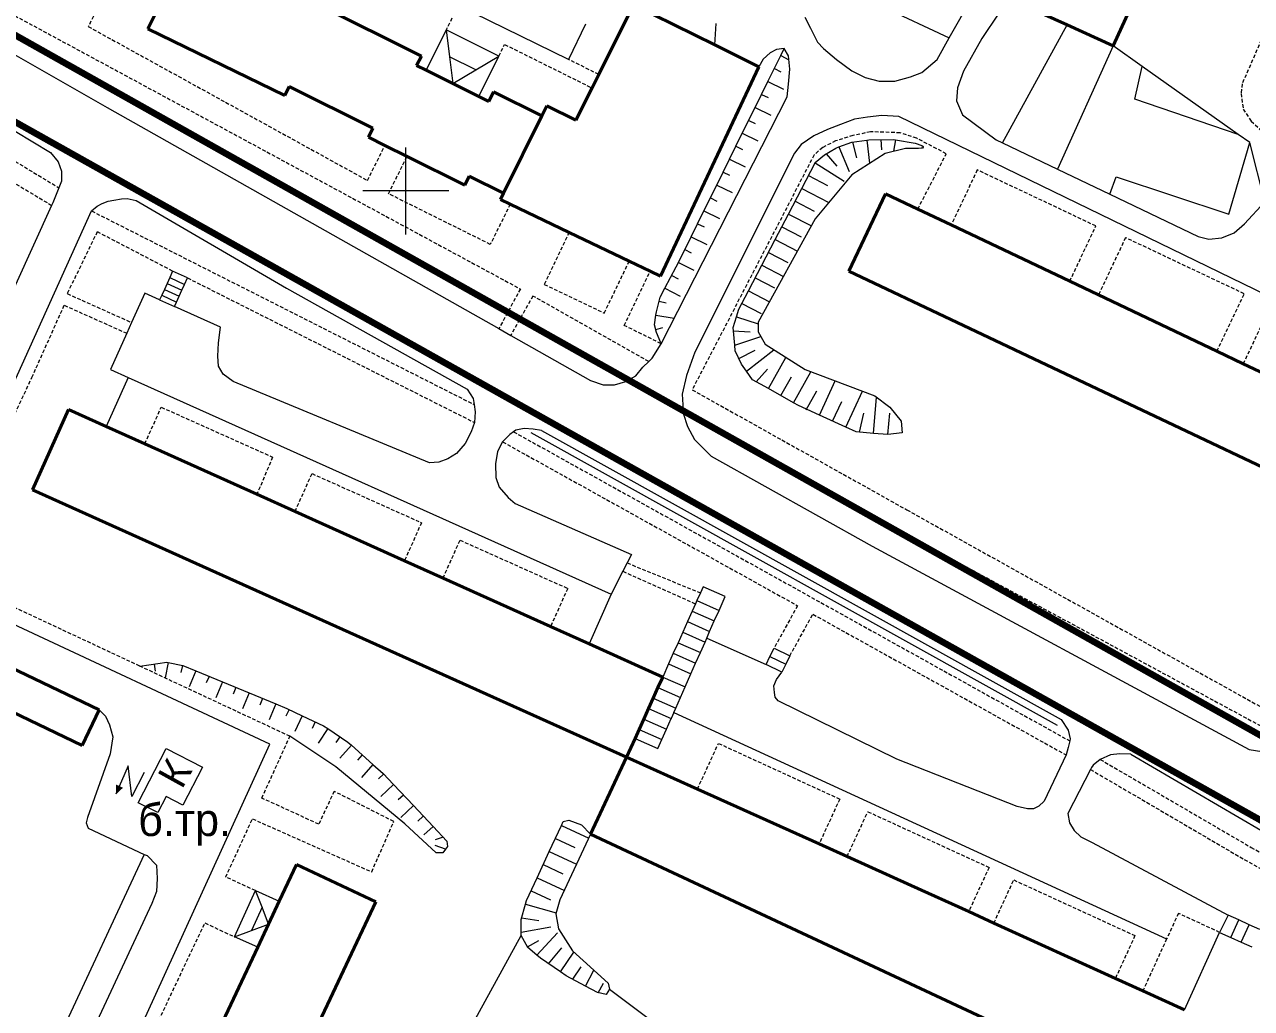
# Model space of a CAD drawing. Extents: x 1000 to 4000, y -5000 to -1000.
# Drawn here: x 2147.1 to 2317.2, y -2513.3 to -2377 of the extents above; entities that cross this region are included whole.
import ezdxf
from ezdxf.enums import TextEntityAlignment as Align

# ---------------------------------------------------------------- set-up
doc = ezdxf.new("R2010")
doc.units = 0
doc.header["$MEASUREMENT"] = 0
doc.linetypes.add('DASHED', pattern=[0.75, 0.5, -0.25])
for name, color, linetype in [('1', 7, 'CONTINUOUS'), ('11', 7, 'CONTINUOUS'), ('16', 7, 'CONTINUOUS'), ('17', 7, 'CONTINUOUS'), ('24', 7, 'CONTINUOUS'), ('25', 7, 'CONTINUOUS'), ('37', 7, 'CONTINUOUS'), ('40', 7, 'CONTINUOUS'), ('6', 7, 'CONTINUOUS'), ('7', 7, 'CONTINUOUS'), ('границы команд_1', 10, 'CONTINUOUS')]:
    doc.layers.add(name, color=color, linetype=linetype)
doc.styles.get("Standard").update_dxf_attribs({"font": 'txt', "height": 0.2})

msp = doc.modelspace()

# ---------------------------------------------------------------- linework, layer by layer
at = {"layer": '1', "color": 253, "linetype": 'Continuous', "lineweight": 0}
for p, q in [((2200, -2406.06), (2200, -2394.02)), ((2205.96, -2400), (2194.04, -2400))]:
    msp.add_line(p, q, dxfattribs=at)
at = {"layer": '11', "color": 253, "linetype": 'Continuous', "lineweight": 0}
for p, q in [((2302.09, -2382.75), (2298.07, -2379.9)), ((2315.38, -2392.18), (2302.09, -2382.75)), ((2316.99, -2393.32), (2315.38, -2392.18)), ((2319.07, -2401.52), (2316.99, -2393.32)), ((2243.41, -2458.16), (2244.26, -2456.24)), ((2242.76, -2459.62), (2243.41, -2458.16)), ((2242.11, -2461.08), (2242.76, -2459.62)), ((2240.82, -2464.01), (2241.47, -2462.55)), ((2241.47, -2462.55), (2241.7, -2462.02)), ((2241.7, -2462.02), (2242.11, -2461.08)), ((2240.17, -2465.47), (2240.82, -2464.01)), ((2239.52, -2466.94), (2240.17, -2465.47)), ((2238.71, -2468.77), (2239.52, -2466.94)), ((2238.06, -2470.24), (2238.71, -2468.77)), ((2237.41, -2471.7), (2238.06, -2470.24)), ((2237.14, -2472.31), (2236.76, -2473.16)), ((2237.14, -2472.31), (2237.41, -2471.7)), ((2307.93, -2513.55), (2312.81, -2502.8)), ((2312.81, -2502.8), (2314.34, -2503.49)), ((2314.34, -2503.49), (2315.79, -2504.16)), ((2315.79, -2504.16), (2317.25, -2504.82))]:
    msp.add_line(p, q, dxfattribs=at)
msp.add_point((2236.76, -2473.16), dxfattribs=at)
at = {"layer": '16', "color": 253, "linetype": 'Continuous', "lineweight": 0}
for p, q in [((2162.88, -2484.86), (2166.78, -2477.32)), ((2166.78, -2477.32), (2171.79, -2479.92)), ((2161.52, -2479.73), (2159.81, -2483.66)), ((2162.02, -2483.95), (2161.52, -2479.73)), ((2163.7, -2480.63), (2162.02, -2483.95)), ((2171.79, -2479.92), (2169.08, -2485.16)), ((2166.76, -2483.94), (2165.6, -2486.2)), ((2169.08, -2485.16), (2166.76, -2483.94)), ((2165.6, -2486.2), (2162.88, -2484.86))]:
    msp.add_line(p, q, dxfattribs=at)
msp.add_solid([(2159.81, -2483.66), (2160.79, -2482.75), (2159.8, -2482.29)], dxfattribs=at)
at = {"layer": '24', "color": 253, "linetype": 'DASHED', "lineweight": 0}
for p, q in [((2335.08, -2341.29), (2315.92, -2385.19)), ((2165.96, -2356.97), (2155.97, -2377.24)), ((2120.05, -2361.81), (2215.87, -2413.61)), ((2155.97, -2377.24), (2194.68, -2398.57)), ((2206.39, -2376.09), (2205.59, -2377.71)), ((2116.91, -2378.52), (2151.9, -2399.57)), ((2212.88, -2381.33), (2213.69, -2379.72)), ((2213.69, -2379.72), (2225.82, -2385.75)), ((2116.39, -2381.32), (2150.89, -2402.02)), ((2226.75, -2383.88), (2222.53, -2381.78)), ((2315.92, -2385.19), (2315.77, -2386.53)), ((2315.77, -2386.53), (2316.07, -2388.69)), ((2316.07, -2388.69), (2317.19, -2390.33)), ((2317.19, -2390.33), (2321.06, -2393.98)), ((2261.96, -2392.35), (2259.57, -2393.09)), ((2264.41, -2391.82), (2261.96, -2392.35)), ((2268.51, -2391.97), (2264.41, -2391.82)), ((2270.82, -2392.72), (2268.51, -2391.97)), ((2274.92, -2394.88), (2270.82, -2392.72)), ((2194.68, -2398.57), (2197.1, -2393.71)), ((2257.78, -2393.99), (2256.59, -2395.03)), ((2259.57, -2393.09), (2257.78, -2393.99)), ((2197.59, -2400.41), (2200.17, -2395.23)), ((2256.59, -2395.03), (2239.69, -2427.59)), ((2270.96, -2402.53), (2274.92, -2394.88)), ((2279.21, -2397.11), (2275.6, -2404.73)), ((2295.65, -2404.88), (2279.21, -2397.11)), ((2211.7, -2407.43), (2197.59, -2400.41)), ((2156.43, -2402.8), (2209.46, -2429.63)), ((2214.47, -2401.86), (2211.7, -2407.43)), ((2292.03, -2412.54), (2295.65, -2404.88)), ((2157.22, -2405.68), (2153.05, -2414.26)), ((2167.66, -2411.14), (2157.22, -2405.68)), ((2222.64, -2405.77), (2219.19, -2412.97)), ((2299.76, -2406.5), (2296.01, -2414.43)), ((2316.21, -2414.28), (2299.76, -2406.5)), ((2227.51, -2416.95), (2230.96, -2409.75)), ((2230.28, -2418.67), (2233.88, -2411.15)), ((2169.73, -2412.08), (2209.52, -2432.12)), ((2219.19, -2412.97), (2227.51, -2416.95)), ((2153.05, -2414.26), (2161.98, -2418.26)), ((2215.87, -2413.61), (2212.9, -2419.11)), ((2217.62, -2414.6), (2214.54, -2420.04)), ((2233.67, -2423.66), (2217.62, -2414.6)), ((2312.44, -2422.24), (2316.21, -2414.28)), ((2148.16, -2425.89), (2152.64, -2415.87)), ((2152.64, -2415.87), (2161.31, -2419.75)), ((2319.8, -2416.11), (2316.08, -2423.97)), ((2235.39, -2421.2), (2230.28, -2418.67)), ((2137.21, -2449.22), (2148.16, -2425.89)), ((2239.69, -2427.59), (2269.45, -2444.23)), ((2163.81, -2435.07), (2166.09, -2430)), ((2166.09, -2430), (2181.52, -2436.91)), ((2238.42, -2430.4), (2267.24, -2446.49)), ((2214.93, -2433.41), (2292.02, -2476.25)), ((2213.41, -2434.8), (2254.3, -2457.52)), ((2181.52, -2436.91), (2179.36, -2442.07)), ((2184.64, -2444.45), (2186.99, -2439.2)), ((2186.99, -2439.2), (2202.17, -2446.01)), ((2269.45, -2444.23), (2324.67, -2474.96)), ((2202.17, -2446.01), (2199.81, -2451.28)), ((2267.24, -2446.49), (2322.56, -2476.36)), ((2205.16, -2453.69), (2207.51, -2448.43)), ((2207.51, -2448.43), (2222.43, -2455.12)), ((2230.66, -2451.59), (2240.82, -2455.73)), ((2230.07, -2452.75), (2240.14, -2457.25)), ((2163.11, -2465.89), (2138.6, -2454.42)), ((2222.43, -2455.12), (2220.06, -2460.4)), ((2254.3, -2457.52), (2251.04, -2463.39)), ((2253.22, -2464.46), (2256.42, -2458.7)), ((2256.42, -2458.7), (2291.54, -2478.21)), ((2183.93, -2475.62), (2163.11, -2465.89)), ((2180.03, -2484.18), (2183.93, -2475.62)), ((2240.41, -2482.95), (2243.33, -2476.6)), ((2243.33, -2476.6), (2260.14, -2484.32)), ((2296.26, -2478.83), (2317.17, -2491.01)), ((2294.91, -2480.22), (2316.22, -2492.7)), ((2187.92, -2487.8), (2180.03, -2484.18)), ((2190.06, -2483.25), (2187.92, -2487.8)), ((2198.33, -2487.43), (2190.06, -2483.25)), ((2260.14, -2484.32), (2257.28, -2490.54)), ((2261.17, -2492.29), (2264.03, -2486.07)), ((2264.03, -2486.07), (2280.84, -2493.79)), ((2175.03, -2495.12), (2178.73, -2487.06)), ((2178.73, -2487.06), (2195.26, -2494.41)), ((2195.26, -2494.41), (2198.33, -2487.43)), ((2317.17, -2491.01), (2371.42, -2521.02)), ((2316.22, -2492.7), (2335.54, -2503.34)), ((2280.84, -2493.79), (2278.02, -2499.92)), ((2179.14, -2497.01), (2175.03, -2495.12)), ((2281.51, -2501.51), (2284.26, -2495.53)), ((2284.26, -2495.53), (2301.07, -2503.25)), ((2165.12, -2516.33), (2172.14, -2501.48)), ((2172.14, -2501.48), (2176.26, -2503.43)), ((2307.09, -2500.16), (2305.46, -2503.7)), ((2312.81, -2502.8), (2307.09, -2500.16)), ((2301.07, -2503.25), (2298.35, -2509.18)), ((2305.46, -2503.7), (2302.15, -2510.92))]:
    msp.add_line(p, q, dxfattribs=at)
at = {"layer": '24', "color": 253, "linetype": 'Continuous', "lineweight": 0}
for p, q in [((2222.53, -2381.78), (2165.73, -2353.95)), ((2275.33, -2378.81), (2284.21, -2363.06)), ((2122.42, -2367.85), (2158.59, -2388.46)), ((2255.3, -2375.94), (2256.08, -2377.46)), ((2282.22, -2375.37), (2279.84, -2378.88)), ((2122.23, -2377.59), (2150.74, -2394.7)), ((2224.92, -2376.9), (2222.53, -2381.78)), ((2242.85, -2379.79), (2243.01, -2376.8)), ((2256.08, -2377.46), (2257.06, -2379.42)), ((2273.63, -2381.82), (2275.33, -2378.81)), ((2279.84, -2378.88), (2277.31, -2383.42)), ((2250.49, -2380.89), (2249.51, -2381.77)), ((2251.37, -2380.4), (2250.49, -2380.89)), ((2252.44, -2380.3), (2251.37, -2380.4)), ((2253.03, -2381.28), (2252.44, -2380.3)), ((2257.06, -2379.42), (2257.89, -2380.3)), ((2257.89, -2380.3), (2259.7, -2381.82)), ((2249.51, -2381.77), (2248.95, -2382.8)), ((2253.23, -2383.14), (2253.03, -2381.28)), ((2259.7, -2381.82), (2261.8, -2383.38)), ((2271.53, -2383.59), (2273.63, -2381.82)), ((2253.03, -2385.2), (2253.23, -2383.14)), ((2261.8, -2383.38), (2263.66, -2384.31)), ((2263.66, -2384.31), (2265.61, -2384.8)), ((2267.77, -2384.8), (2269.97, -2384.21)), ((2269.97, -2384.21), (2271.53, -2383.59)), ((2277.31, -2383.42), (2276.49, -2385.73)), ((2252.84, -2386.96), (2253.03, -2385.2)), ((2265.61, -2384.8), (2267.77, -2384.8)), ((2276.49, -2385.73), (2276.34, -2387.52)), ((2235.39, -2421.2), (2252.84, -2386.96)), ((2276.34, -2387.52), (2277.16, -2389.46)), ((2158.59, -2388.46), (2212.9, -2419.11)), ((2265.99, -2389.56), (2263.98, -2389.78)), ((2268.35, -2389.71), (2265.99, -2389.56)), ((2277.16, -2389.46), (2281.84, -2392.94)), ((2260.26, -2390.83), (2258.47, -2391.5)), ((2262.19, -2390.08), (2260.26, -2390.83)), ((2263.98, -2389.78), (2262.19, -2390.08)), ((2340.79, -2424.91), (2268.35, -2389.71)), ((2256.53, -2392.39), (2254.82, -2393.59)), ((2258.47, -2391.5), (2256.53, -2392.39)), ((2281.84, -2392.94), (2282.69, -2393.35)), ((2254.82, -2393.59), (2253.85, -2394.78)), ((2282.69, -2393.35), (2290.34, -2397.02)), ((2150.74, -2394.7), (2151.8, -2395.98)), ((2151.8, -2395.98), (2152.26, -2397.29)), ((2253.85, -2394.78), (2240.08, -2422.39)), ((2152.26, -2397.29), (2152.26, -2398.68)), ((2290.34, -2397.02), (2297.57, -2400.48)), ((2151.9, -2399.57), (2151.05, -2401.66)), ((2152.26, -2398.68), (2151.9, -2399.57)), ((2157.91, -2401.74), (2158.75, -2401.46)), ((2158.75, -2401.46), (2159.54, -2401.32)), ((2159.54, -2401.32), (2160.56, -2401.13)), ((2160.56, -2401.13), (2161.35, -2401.08)), ((2161.35, -2401.08), (2162.62, -2401.33)), ((2162.62, -2401.33), (2183.44, -2413.52)), ((2297.57, -2400.48), (2309.83, -2406.36)), ((2150.89, -2402.02), (2125.98, -2456.76)), ((2135.89, -2448.16), (2156.43, -2402.8)), ((2151.05, -2401.66), (2150.89, -2402.02)), ((2156.43, -2402.8), (2157.21, -2402.15)), ((2157.21, -2402.15), (2157.91, -2401.74)), ((2316.24, -2404.57), (2319.07, -2401.52)), ((2314.82, -2405.83), (2316.24, -2404.57)), ((2309.83, -2406.36), (2311.32, -2406.73)), ((2311.32, -2406.73), (2313.11, -2406.51)), ((2313.11, -2406.51), (2314.82, -2405.83)), ((2163.8, -2414.18), (2161.98, -2418.26)), ((2165.87, -2415.11), (2163.8, -2414.18)), ((2183.44, -2413.52), (2208.52, -2427.52)), ((2174.3, -2418.92), (2167.94, -2416.05)), ((2161.98, -2418.26), (2161.31, -2419.75)), ((2161.31, -2419.75), (2159.07, -2424.78)), ((2174.02, -2421.06), (2174.3, -2418.92)), ((2212.9, -2419.11), (2214.54, -2420.04)), ((2214.54, -2420.04), (2225.59, -2426.28)), ((2173.93, -2422.92), (2174.02, -2421.06)), ((2234.13, -2423.2), (2235.39, -2421.2)), ((2174.02, -2424.31), (2173.93, -2422.92)), ((2233.67, -2423.66), (2234.13, -2423.2)), ((2240.08, -2422.39), (2238.89, -2425.6)), ((2159.07, -2424.78), (2161.51, -2425.87)), ((2174.68, -2425.43), (2174.02, -2424.31)), ((2231.88, -2425.65), (2232.86, -2424.47)), ((2232.86, -2424.47), (2233.67, -2423.66)), ((2161.51, -2425.87), (2158.46, -2432.66)), ((2161.51, -2425.87), (2228.47, -2455.9)), ((2176.07, -2426.45), (2174.68, -2425.43)), ((2203.29, -2437.7), (2176.07, -2426.45)), ((2225.59, -2426.28), (2227.37, -2426.92)), ((2227.37, -2426.92), (2228.94, -2426.92)), ((2228.94, -2426.92), (2230.5, -2426.43)), ((2230.5, -2426.43), (2231.88, -2425.65)), ((2238.89, -2425.6), (2238.3, -2428.21)), ((2208.52, -2427.52), (2209.33, -2428.78)), ((2238.3, -2428.21), (2238.42, -2430.4)), ((2209.33, -2428.78), (2209.46, -2429.63)), ((2209.46, -2429.63), (2209.61, -2430.64)), ((2238.42, -2430.4), (2238.44, -2430.82)), ((2209.61, -2430.64), (2209.52, -2432.12)), ((2238.44, -2430.82), (2239.04, -2432.68)), ((2209.05, -2433.43), (2208.22, -2435.01)), ((2209.52, -2432.12), (2209.05, -2433.43)), ((2214.41, -2433.79), (2213.41, -2434.8)), ((2214.93, -2433.41), (2214.41, -2433.79)), ((2215.24, -2433.18), (2214.93, -2433.41)), ((2216.4, -2432.95), (2215.24, -2433.18)), ((2217.66, -2433.04), (2216.4, -2432.95)), ((2218.78, -2433.24), (2217.66, -2433.04)), ((2218.78, -2433.24), (2290.83, -2473.27)), ((2239.04, -2432.68), (2240.01, -2434.47)), ((2208.22, -2435.01), (2207.01, -2436.4)), ((2213.41, -2434.8), (2212.69, -2436.16)), ((2240.01, -2434.47), (2242.34, -2436.8)), ((2205.8, -2437.14), (2204.59, -2437.61)), ((2207.01, -2436.4), (2205.8, -2437.14)), ((2212.69, -2436.16), (2212.41, -2437.83)), ((2242.34, -2436.8), (2264.63, -2449.25)), ((2204.59, -2437.61), (2203.29, -2437.7)), ((2212.41, -2437.83), (2212.45, -2439.74)), ((2212.45, -2439.74), (2212.92, -2441.09)), ((2212.92, -2441.09), (2214.17, -2442.53)), ((2214.17, -2442.53), (2215.14, -2443.35)), ((2215.14, -2443.35), (2231.26, -2450.41)), ((2231.26, -2450.41), (2230.66, -2451.59)), ((2264.63, -2449.25), (2316.89, -2477.47)), ((2230.66, -2451.59), (2230.07, -2452.75)), ((2230.07, -2452.75), (2228.47, -2455.9)), ((2228.47, -2455.9), (2225.43, -2462.82)), ((2181.12, -2476.73), (2137.56, -2456.34)), ((2241.7, -2462.02), (2249.93, -2465.67)), ((2251.03, -2468.61), (2251.36, -2467.73)), ((2251.36, -2467.73), (2252.11, -2466.74)), ((2251.08, -2469.54), (2251.03, -2468.61)), ((2251.17, -2470.19), (2251.08, -2469.54)), ((2251.59, -2470.7), (2251.17, -2470.19)), ((2268.04, -2478.79), (2251.59, -2470.7)), ((2157.48, -2471.93), (2158.36, -2472.82)), ((2158.36, -2472.82), (2158.91, -2474.03)), ((2237.14, -2472.31), (2305.46, -2503.7)), ((2158.91, -2474.03), (2159.38, -2475.71)), ((2290.83, -2473.27), (2291.8, -2474.79)), ((2159.38, -2475.71), (2159.01, -2478.03)), ((2291.8, -2474.79), (2292.08, -2475.99)), ((2292.02, -2476.25), (2291.8, -2477.16)), ((2292.08, -2475.99), (2292.02, -2476.25)), ((2133.03, -2582.26), (2181.12, -2476.73)), ((2291.8, -2477.16), (2291.54, -2478.21)), ((2316.89, -2477.47), (2318.65, -2477.74)), ((2159.01, -2478.03), (2155.85, -2486.86)), ((2283.44, -2484.83), (2268.04, -2478.79)), ((2291.54, -2478.21), (2288.46, -2484.59)), ((2295.28, -2479.62), (2295.05, -2479.95)), ((2296.26, -2478.83), (2295.28, -2479.62)), ((2297.7, -2478.18), (2296.26, -2478.83)), ((2298.95, -2478.04), (2297.7, -2478.18)), ((2300.5, -2478.08), (2298.95, -2478.04)), ((2300.5, -2478.08), (2318.51, -2488.64)), ((2294.91, -2480.22), (2291.75, -2486.31)), ((2295.05, -2479.95), (2294.91, -2480.22)), ((2284.74, -2485.34), (2283.44, -2484.83)), ((2288.46, -2484.59), (2287.72, -2485.29)), ((2286.18, -2485.66), (2284.74, -2485.34)), ((2287.02, -2485.66), (2286.18, -2485.66)), ((2287.72, -2485.29), (2287.02, -2485.66)), ((2291.75, -2486.31), (2291.98, -2487.62)), ((2155.85, -2486.86), (2155.66, -2487.61)), ((2155.66, -2487.61), (2155.94, -2488.35)), ((2291.98, -2487.62), (2292.63, -2488.68)), ((2155.94, -2488.35), (2163.73, -2491.98)), ((2292.63, -2488.68), (2293.56, -2489.57)), ((2293.56, -2489.57), (2295.14, -2490.36)), ((2295.14, -2490.36), (2313.99, -2500.41)), ((2163.73, -2491.98), (2147.15, -2527.59)), ((2163.73, -2491.98), (2164.12, -2492.16)), ((2164.12, -2492.16), (2165.42, -2493.47)), ((2165.42, -2493.47), (2165.51, -2495.32)), ((2165.51, -2495.32), (2165.42, -2497.14)), ((2165.42, -2497.14), (2164.77, -2498.81)), ((2164.77, -2498.81), (2150.62, -2529.21))]:
    msp.add_line(p, q, dxfattribs=at)
at = {"layer": '25', "color": 253, "linetype": 'Continuous', "lineweight": 0}
for p, q in [((2167.66, -2411.14), (2167.26, -2412.03)), ((2169.73, -2412.08), (2167.66, -2411.14)), ((2166.89, -2412.85), (2166.52, -2413.67)), ((2167.26, -2412.03), (2166.89, -2412.85)), ((2166.89, -2412.85), (2168.96, -2413.78)), ((2167.26, -2412.03), (2169.33, -2412.97)), ((2168.96, -2413.78), (2169.33, -2412.97)), ((2169.33, -2412.97), (2169.73, -2412.08)), ((2166.15, -2414.49), (2165.87, -2415.11)), ((2166.52, -2413.67), (2166.15, -2414.49)), ((2166.15, -2414.49), (2168.22, -2415.43)), ((2166.52, -2413.67), (2168.59, -2414.61)), ((2168.22, -2415.43), (2168.59, -2414.61)), ((2168.59, -2414.61), (2168.96, -2413.78)), ((2165.87, -2415.11), (2167.94, -2416.05)), ((2167.94, -2416.05), (2168.22, -2415.43)), ((2240.82, -2455.73), (2240.34, -2456.8)), ((2241.2, -2454.88), (2240.82, -2455.73)), ((2244.26, -2456.24), (2241.2, -2454.88)), ((2240.14, -2457.25), (2239.69, -2458.26)), ((2240.34, -2456.8), (2240.14, -2457.25)), ((2240.34, -2456.8), (2243.41, -2458.16)), ((2239.69, -2458.26), (2239.03, -2459.72)), ((2239.69, -2458.26), (2242.76, -2459.62)), ((2239.03, -2459.72), (2238.38, -2461.18)), ((2239.03, -2459.72), (2242.11, -2461.08)), ((2237.73, -2462.64), (2237.07, -2464.1)), ((2238.38, -2461.18), (2237.73, -2462.64)), ((2237.73, -2462.64), (2240.82, -2464.01)), ((2238.38, -2461.18), (2241.47, -2462.55)), ((2237.07, -2464.1), (2236.42, -2465.56)), ((2237.07, -2464.1), (2240.17, -2465.47)), ((2250.47, -2464.57), (2251.04, -2463.39)), ((2251.04, -2463.39), (2253.22, -2464.46)), ((2236.42, -2465.56), (2235.6, -2467.4)), ((2236.42, -2465.56), (2239.52, -2466.94)), ((2249.93, -2465.67), (2250.47, -2464.57)), ((2252.11, -2466.74), (2249.93, -2465.67)), ((2250.47, -2464.57), (2252.65, -2465.64)), ((2252.65, -2465.64), (2252.11, -2466.74)), ((2253.22, -2464.46), (2252.65, -2465.64)), ((2235.6, -2467.4), (2238.71, -2468.77)), ((2234.95, -2468.86), (2238.06, -2470.24)), ((2234.29, -2470.32), (2237.41, -2471.7)), ((2233.63, -2471.77), (2236.76, -2473.16)), ((2232.97, -2473.23), (2236.11, -2474.62)), ((2235.46, -2476.08), (2236.11, -2474.62)), ((2236.11, -2474.62), (2236.76, -2473.16)), ((2231.77, -2475.91), (2234.91, -2477.31)), ((2232.32, -2474.69), (2235.46, -2476.08)), ((2234.91, -2477.31), (2235.46, -2476.08)), ((2313.99, -2500.41), (2312.81, -2502.8)), ((2315.45, -2501.08), (2313.99, -2500.41)), ((2314.34, -2503.49), (2315.45, -2501.08)), ((2316.9, -2501.75), (2315.45, -2501.08)), ((2315.79, -2504.16), (2316.9, -2501.75)), ((2318.36, -2502.42), (2316.9, -2501.75))]:
    msp.add_line(p, q, dxfattribs=at)
at = {"layer": '37', "color": 253, "linetype": 'Continuous', "lineweight": 0}
for p, q in [((2251.96, -2381.27), (2252.44, -2380.3)), ((2250.19, -2384.86), (2251.96, -2381.27)), ((2251.96, -2381.27), (2253.09, -2381.83)), ((2251.08, -2383.06), (2251.97, -2383.51)), ((2248.42, -2388.44), (2250.19, -2384.86)), ((2250.19, -2384.86), (2252.34, -2385.92)), ((2249.3, -2386.65), (2250.2, -2387.09)), ((2246.64, -2392.03), (2248.42, -2388.44)), ((2248.42, -2388.44), (2250.57, -2389.51)), ((2247.53, -2390.24), (2248.43, -2390.68)), ((2244.87, -2395.61), (2246.64, -2392.03)), ((2246.64, -2392.03), (2248.79, -2393.09)), ((2261.81, -2393.25), (2263.89, -2392.99)), ((2263.89, -2392.99), (2264.19, -2392.95)), ((2263.89, -2392.99), (2264.29, -2396.19)), ((2264.19, -2392.95), (2267.55, -2392.88)), ((2265.86, -2392.91), (2265.95, -2394.32)), ((2267.55, -2392.88), (2267.88, -2392.94)), ((2267.88, -2392.94), (2267.61, -2394.53)), ((2267.88, -2392.94), (2270.6, -2393.4)), ((2245.76, -2393.82), (2246.65, -2394.26)), ((2258.01, -2395.04), (2259.58, -2394.07)), ((2259.58, -2394.07), (2260.02, -2393.9)), ((2260.02, -2393.9), (2261.81, -2393.25)), ((2260.02, -2393.9), (2261.43, -2397.34)), ((2261.91, -2393.24), (2262.45, -2395.45)), ((2269.26, -2394.14), (2266.43, -2394.81)), ((2271.05, -2394.14), (2269.26, -2394.14)), ((2270.6, -2393.4), (2271.54, -2393.72)), ((2271.45, -2394.11), (2271.05, -2394.14)), ((2271.63, -2394.07), (2271.45, -2394.11)), ((2271.54, -2393.72), (2271.69, -2393.86)), ((2271.72, -2393.97), (2271.63, -2394.07)), ((2271.69, -2393.86), (2271.72, -2393.97)), ((2243.09, -2399.2), (2244.87, -2395.61)), ((2244.87, -2395.61), (2247.02, -2396.68)), ((2254.88, -2399.67), (2256.73, -2396.12)), ((2256.73, -2396.12), (2256.75, -2396.08)), ((2256.73, -2396.12), (2260.78, -2398.69)), ((2256.75, -2396.08), (2258.01, -2395.04)), ((2258.25, -2394.89), (2259.72, -2396.61)), ((2266.43, -2394.81), (2261.81, -2397.8)), ((2243.98, -2397.41), (2244.88, -2397.85)), ((2255.8, -2397.89), (2258.47, -2399.28)), ((2261.81, -2397.8), (2256.75, -2403.91)), ((2241.32, -2402.78), (2243.09, -2399.2)), ((2243.09, -2399.2), (2245.25, -2400.26)), ((2253.04, -2403.22), (2254.88, -2399.67)), ((2254.88, -2399.67), (2258.64, -2401.62)), ((2242.21, -2400.99), (2243.1, -2401.43)), ((2253.96, -2401.44), (2256.62, -2402.83)), ((2239.55, -2406.37), (2241.32, -2402.78)), ((2241.32, -2402.78), (2243.47, -2403.85)), ((2240.43, -2404.58), (2241.33, -2405.02)), ((2256.75, -2403.91), (2248.85, -2418.22)), ((2251.19, -2406.77), (2253.04, -2403.22)), ((2253.04, -2403.22), (2256.22, -2404.87)), ((2237.77, -2409.95), (2239.55, -2406.37)), ((2239.55, -2406.37), (2241.7, -2407.43)), ((2252.11, -2404.99), (2254.78, -2406.38)), ((2238.66, -2408.16), (2239.56, -2408.6)), ((2249.35, -2410.32), (2251.19, -2406.77)), ((2251.19, -2406.77), (2254.28, -2408.37)), ((2237.49, -2410.53), (2237.77, -2409.95)), ((2237.77, -2409.95), (2239.93, -2411.02)), ((2250.27, -2408.54), (2252.93, -2409.92)), ((2235.91, -2413.49), (2237.49, -2410.53)), ((2247.5, -2413.86), (2249.35, -2410.32)), ((2249.35, -2410.32), (2252.35, -2411.88)), ((2236.85, -2411.73), (2237.73, -2412.2)), ((2248.43, -2412.09), (2251.09, -2413.47)), ((2234.75, -2416.8), (2235.24, -2414.74)), ((2235.24, -2414.74), (2235.91, -2413.49)), ((2235.91, -2413.49), (2238.02, -2414.62)), ((2246.17, -2416.43), (2247.5, -2413.86)), ((2247.5, -2413.86), (2250.42, -2415.38)), ((2234.67, -2417.26), (2234.75, -2416.8)), ((2235.1, -2415.31), (2236.08, -2415.54)), ((2245.83, -2417.49), (2246.17, -2416.43)), ((2246.58, -2415.64), (2249.24, -2417.02)), ((2234.45, -2418.56), (2234.67, -2417.26)), ((2234.67, -2417.26), (2237.21, -2417.68)), ((2245.35, -2418.96), (2245.83, -2417.49)), ((2245.83, -2417.49), (2248.85, -2418.46)), ((2248.85, -2418.22), (2248.85, -2419.56)), ((2234.75, -2419.64), (2234.45, -2418.56)), ((2234.63, -2419.22), (2235.6, -2418.95)), ((2235.34, -2421.09), (2234.75, -2419.64)), ((2245.58, -2421.4), (2245.35, -2418.96)), ((2245.39, -2419.4), (2247.74, -2419.54)), ((2245.58, -2421.4), (2249.2, -2420.18)), ((2248.85, -2419.56), (2249.82, -2421.27)), ((2245.65, -2422.17), (2245.58, -2421.4)), ((2249.82, -2421.27), (2255.33, -2424.78)), ((2246.54, -2424.03), (2245.65, -2422.17)), ((2246.17, -2423.25), (2248.4, -2422.09)), ((2247.2, -2424.99), (2251.01, -2422.03)), ((2250.25, -2427.43), (2252.67, -2423.09)), ((2247.2, -2424.99), (2246.54, -2424.03)), ((2248.03, -2426.19), (2247.2, -2424.99)), ((2248.56, -2426.48), (2250.11, -2424.72)), ((2253.74, -2429.38), (2256.14, -2425.08)), ((2255.33, -2424.78), (2265.01, -2428.43)), ((2250.25, -2427.43), (2248.03, -2426.19)), ((2251.99, -2428.4), (2253.46, -2425.78)), ((2257.35, -2431.1), (2259.52, -2426.36)), ((2253.74, -2429.38), (2250.25, -2427.43)), ((2255.49, -2430.35), (2256.95, -2427.74)), ((2260.98, -2432.77), (2263.28, -2427.77)), ((2264.83, -2433.63), (2265.26, -2428.61)), ((2265.01, -2428.43), (2267.1, -2429.99)), ((2254.44, -2429.77), (2253.74, -2429.38)), ((2257.35, -2431.1), (2254.44, -2429.77)), ((2259.16, -2431.94), (2260.42, -2429.21)), ((2267.1, -2429.99), (2268.66, -2431.93)), ((2260.98, -2432.77), (2257.35, -2431.1)), ((2262.87, -2433.46), (2263.47, -2430.84)), ((2266.82, -2433.8), (2267.08, -2430.81)), ((2268.66, -2431.93), (2268.81, -2433.57)), ((2262.41, -2433.42), (2260.98, -2432.77)), ((2264.83, -2433.63), (2262.41, -2433.42)), ((2266.8, -2433.79), (2264.83, -2433.63)), ((2268.81, -2433.57), (2266.8, -2433.79)), ((2163.11, -2465.89), (2166.86, -2465.34)), ((2165.09, -2465.6), (2165.23, -2466.59)), ((2167.07, -2465.39), (2166.62, -2467.53)), ((2166.86, -2465.34), (2167.07, -2465.39)), ((2167.07, -2465.39), (2169.09, -2465.81)), ((2169.02, -2465.79), (2168.82, -2466.77)), ((2169.09, -2465.81), (2170.88, -2466.55)), ((2170.88, -2466.55), (2169.96, -2468.76)), ((2170.88, -2466.55), (2174.57, -2468.07)), ((2172.72, -2467.31), (2172.34, -2468.23)), ((2174.57, -2468.07), (2173.66, -2470.29)), ((2174.57, -2468.07), (2178.27, -2469.6)), ((2176.42, -2468.84), (2176.04, -2469.76)), ((2178.27, -2469.6), (2177.35, -2471.82)), ((2178.27, -2469.6), (2181.97, -2471.13)), ((2180.12, -2470.36), (2179.74, -2471.29)), ((2181.97, -2471.13), (2181.05, -2473.35)), ((2181.97, -2471.13), (2183.49, -2471.76)), ((2183.81, -2471.91), (2183.38, -2472.81)), ((2183.49, -2471.76), (2185.61, -2472.76)), ((2185.61, -2472.76), (2184.59, -2474.93)), ((2185.61, -2472.76), (2188.6, -2474.18)), ((2187.42, -2473.62), (2186.99, -2474.52)), ((2189.18, -2474.56), (2187.85, -2476.56)), ((2188.6, -2474.18), (2189.18, -2474.56)), ((2189.18, -2474.56), (2191.95, -2476.41)), ((2190.27, -2479.85), (2183.93, -2475.62)), ((2190.84, -2475.67), (2190.29, -2476.5)), ((2192.45, -2476.86), (2190.86, -2478.65)), ((2191.95, -2476.41), (2192.45, -2476.86)), ((2192.45, -2476.86), (2195.44, -2479.51)), ((2193.95, -2478.18), (2193.28, -2478.93)), ((2195.44, -2479.51), (2193.85, -2481.31)), ((2195.44, -2479.51), (2196.87, -2480.78)), ((2199.84, -2487.75), (2190.27, -2479.85)), ((2196.93, -2480.84), (2196.2, -2481.53)), ((2196.87, -2480.78), (2198.3, -2482.3)), ((2198.3, -2482.3), (2196.55, -2483.95)), ((2198.3, -2482.3), (2201.04, -2485.22)), ((2199.67, -2483.76), (2198.95, -2484.44)), ((2201.04, -2485.22), (2199.29, -2486.86)), ((2201.04, -2485.22), (2203.78, -2488.13)), ((2204.21, -2491.75), (2199.84, -2487.75)), ((2202.41, -2486.67), (2201.68, -2487.36)), ((2203.78, -2488.13), (2202.47, -2489.28)), ((2203.78, -2488.13), (2205.7, -2490.17)), ((2219.88, -2491.59), (2221.57, -2487.97)), ((2221.57, -2487.97), (2221.82, -2487.41)), ((2221.57, -2487.97), (2225.36, -2489.73)), ((2221.82, -2487.41), (2222.57, -2487.23)), ((2222.57, -2487.23), (2224.33, -2487.88)), ((2224.33, -2487.88), (2225.61, -2489.2)), ((2205.15, -2489.59), (2204.08, -2489.96)), ((2220.72, -2489.78), (2223.44, -2491.04)), ((2225.61, -2489.2), (2221.36, -2498.29)), ((2205.51, -2491.27), (2204.08, -2490.74)), ((2205.51, -2491.27), (2205.14, -2491.75)), ((2205.79, -2490.91), (2205.51, -2491.27)), ((2205.7, -2490.17), (2205.79, -2490.91)), ((2218.19, -2495.22), (2219.88, -2491.59)), ((2219.88, -2491.59), (2223.67, -2493.35)), ((2205.14, -2491.75), (2204.21, -2491.75)), ((2219.03, -2493.4), (2221.75, -2494.67)), ((2216.71, -2498.39), (2218.19, -2495.22)), ((2218.19, -2495.22), (2221.97, -2496.98)), ((2216.58, -2498.87), (2216.71, -2498.39)), ((2217.35, -2497.03), (2220.07, -2498.3)), ((2221.36, -2498.29), (2220.8, -2500.24)), ((2215.97, -2500.99), (2216.58, -2498.87)), ((2216.58, -2498.87), (2220.85, -2500.09)), ((2215.97, -2502.78), (2215.97, -2500.99)), ((2216.03, -2500.79), (2218.41, -2501.16)), ((2220.8, -2500.24), (2221.17, -2502.29)), ((2215.97, -2502.78), (2220.1, -2502.02)), ((2215.97, -2503.22), (2215.97, -2502.78)), ((2216.9, -2504.89), (2215.97, -2503.22)), ((2218.16, -2505.96), (2221, -2502.85)), ((2221.17, -2502.29), (2223.12, -2505.36)), ((2216.84, -2504.78), (2218.44, -2503.93)), ((2218.16, -2505.96), (2216.9, -2504.89)), ((2219.78, -2507.14), (2221.62, -2504.95)), ((2218.67, -2506.38), (2218.16, -2505.96)), ((2221.42, -2508.27), (2218.67, -2506.38)), ((2221.42, -2508.27), (2223.3, -2505.52)), ((2223.12, -2505.36), (2228.05, -2509.82)), ((2222.2, -2508.8), (2221.42, -2508.27)), ((2223.14, -2509.3), (2224.32, -2507.57)), ((2224.9, -2510.24), (2226.07, -2508.03)), ((2224.9, -2510.24), (2222.2, -2508.8)), ((2226.56, -2511.12), (2224.9, -2510.24)), ((2226.66, -2511.18), (2227.38, -2509.84)), ((2228.05, -2509.82), (2228.24, -2510.66)), ((2227.77, -2511.4), (2226.56, -2511.12)), ((2228.24, -2510.66), (2227.77, -2511.4))]:
    msp.add_line(p, q, dxfattribs=at)
at = {"layer": '40', "color": 253, "linetype": 'Continuous', "lineweight": 0}
for p, q in [((2266.03, -2374.45), (2275.33, -2378.81)), ((2282.69, -2393.35), (2291.67, -2377.01)), ((2298.07, -2379.9), (2290.34, -2397.02)), ((2301.05, -2387.28), (2302.09, -2382.75)), ((2315.38, -2392.18), (2301.05, -2387.28)), ((2314.09, -2403.23), (2316.99, -2393.32)), ((2297.57, -2400.48), (2298.45, -2398.08)), ((2298.45, -2398.08), (2314.09, -2403.23)), ((2290.31, -2474.14), (2217.37, -2433.57)), ((2204.95, -2523.35), (2215.97, -2503.22)), ((2228.24, -2510.66), (2233.57, -2514.7))]:
    msp.add_line(p, q, dxfattribs=at)
at = {"layer": '6', "color": 253, "linetype": 'Continuous', "lineweight": 40}
for p, q in [((2307.2, -2359.67), (2298.07, -2379.9)), ((2169.93, -2366.05), (2164.22, -2377.53)), ((2202.18, -2381.36), (2187.8, -2374.18)), ((2231.55, -2374.22), (2226.75, -2383.88)), ((2242.85, -2379.79), (2231.55, -2374.22)), ((2291.67, -2377.01), (2285.99, -2374.45)), ((2164.22, -2377.53), (2183.2, -2386.78)), ((2298.07, -2379.9), (2291.67, -2377.01)), ((2248.95, -2382.8), (2242.85, -2379.79)), ((2201.49, -2382.64), (2202.18, -2381.36)), ((2202.81, -2383.29), (2201.49, -2382.64)), ((2206.5, -2385.13), (2202.81, -2383.29)), ((2226.75, -2383.88), (2225.82, -2385.75)), ((2235.3, -2411.82), (2248.95, -2382.8)), ((2183.2, -2386.78), (2183.82, -2385.53)), ((2183.82, -2385.53), (2195.43, -2391.31)), ((2210.11, -2386.92), (2206.5, -2385.13)), ((2225.82, -2385.75), (2223.58, -2390.23)), ((2211.5, -2387.61), (2210.11, -2386.92)), ((2212.15, -2386.3), (2211.5, -2387.61)), ((2218.86, -2389.63), (2212.15, -2386.3)), ((2219.56, -2388.23), (2218.86, -2389.63)), ((2223.58, -2390.23), (2219.56, -2388.23)), ((2213.53, -2400.34), (2218.86, -2389.63)), ((2195.43, -2391.31), (2194.8, -2392.56)), ((2194.8, -2392.56), (2197.1, -2393.71)), ((2197.1, -2393.71), (2200.17, -2395.23)), ((2200.17, -2395.23), (2208.17, -2399.22)), ((2208.17, -2399.22), (2208.79, -2397.99)), ((2208.79, -2397.99), (2213.53, -2400.34)), ((2213.53, -2400.34), (2213.1, -2401.21)), ((2213.1, -2401.21), (2214.47, -2401.86)), ((2261.4, -2411.14), (2266.5, -2400.41)), ((2266.5, -2400.41), (2270.96, -2402.53)), ((2214.47, -2401.86), (2222.64, -2405.77)), ((2270.96, -2402.53), (2275.6, -2404.73)), ((2275.6, -2404.73), (2292.03, -2412.54)), ((2222.64, -2405.77), (2230.96, -2409.75)), ((2230.96, -2409.75), (2233.88, -2411.15)), ((2233.88, -2411.15), (2235.3, -2411.82)), ((2337.8, -2447.34), (2261.4, -2411.14)), ((2292.03, -2412.54), (2296.01, -2414.43)), ((2296.01, -2414.43), (2312.44, -2422.24)), ((2312.44, -2422.24), (2316.08, -2423.97)), ((2316.08, -2423.97), (2332.5, -2431.77)), ((2148.23, -2441.45), (2153.24, -2430.31)), ((2153.24, -2430.31), (2158.46, -2432.66)), ((2158.46, -2432.66), (2163.81, -2435.07)), ((2163.81, -2435.07), (2179.36, -2442.07)), ((2230.59, -2478.53), (2148.23, -2441.45)), ((2179.36, -2442.07), (2184.64, -2444.45)), ((2184.64, -2444.45), (2199.81, -2451.28)), ((2199.81, -2451.28), (2205.16, -2453.69)), ((2205.16, -2453.69), (2220.06, -2460.4)), ((2130.26, -2458.91), (2157.48, -2471.93)), ((2220.06, -2460.4), (2225.43, -2462.82)), ((2155.11, -2476.88), (2127.89, -2463.86)), ((2225.43, -2462.82), (2235.6, -2467.4)), ((2235.6, -2467.4), (2234.95, -2468.86)), ((2234.95, -2468.86), (2234.29, -2470.32)), ((2234.29, -2470.32), (2233.63, -2471.77)), ((2157.48, -2471.93), (2155.11, -2476.88)), ((2233.63, -2471.77), (2232.97, -2473.23)), ((2232.97, -2473.23), (2232.32, -2474.69)), ((2231.77, -2475.91), (2230.59, -2478.53)), ((2232.32, -2474.69), (2231.77, -2475.91)), ((2225.61, -2489.2), (2230.59, -2478.53)), ((2230.59, -2478.53), (2240.41, -2482.95)), ((2240.41, -2482.95), (2257.28, -2490.54)), ((2302.46, -2525.1), (2225.61, -2489.2)), ((2257.28, -2490.54), (2261.17, -2492.29)), ((2261.17, -2492.29), (2270.03, -2496.28)), ((2182.45, -2498.49), (2184.84, -2493.4)), ((2184.84, -2493.4), (2195.82, -2498.56)), ((2270.03, -2496.28), (2278.02, -2499.92)), ((2195.82, -2498.56), (2148.26, -2599.88)), ((2180.97, -2501.64), (2182.45, -2498.49)), ((2278.02, -2499.92), (2281.51, -2501.51)), ((2179.46, -2504.86), (2180.97, -2501.64)), ((2281.51, -2501.51), (2298.35, -2509.18)), ((2172.47, -2519.74), (2179.46, -2504.86)), ((2298.35, -2509.18), (2302.15, -2510.92)), ((2302.15, -2510.92), (2307.93, -2513.55))]:
    msp.add_line(p, q, dxfattribs=at)
at = {"layer": '7', "color": 253, "linetype": 'Continuous', "lineweight": 0}
for p, q in [((2205.59, -2377.71), (2202.81, -2383.29)), ((2212.88, -2381.33), (2205.59, -2377.71)), ((2205.59, -2377.71), (2206.04, -2381.42)), ((2209.69, -2383.23), (2206.04, -2381.42)), ((2206.04, -2381.42), (2206.5, -2385.13)), ((2209.69, -2383.23), (2212.88, -2381.33)), ((2210.11, -2386.92), (2212.88, -2381.33)), ((2206.5, -2385.13), (2209.69, -2383.23)), ((2206.5, -2385.13), (2206.5, -2385.13)), ((2176.26, -2503.43), (2179.14, -2497.01)), ((2179.14, -2497.01), (2182.45, -2498.49)), ((2180.06, -2499.32), (2179.14, -2497.01)), ((2180.06, -2499.32), (2178.62, -2502.53)), ((2180.97, -2501.64), (2180.06, -2499.32)), ((2178.62, -2502.53), (2180.97, -2501.64)), ((2180.97, -2501.64), (2180.97, -2501.64)), ((2176.26, -2503.43), (2178.62, -2502.53)), ((2179.46, -2504.86), (2176.26, -2503.43))]:
    msp.add_line(p, q, dxfattribs=at)
at = {"layer": 'границы команд_1', "color": 6, "lineweight": 100}
for points in [[(2202.96, -1885.55), (1968.34, -2278.57), (2709.12, -2695.15), (2878.09, -2362.16), (2873.74, -2354.57), (2208.14, -1883.34)], [(1963.4, -2288.16), (2704.48, -2703.65), (2532.48, -3033.92), (2506.23, -3048.96), (2486.41, -3056.28), (1781.42, -2720.03), (1883.34, -2455.8)]]:
    msp.add_lwpolyline(points, close=True, dxfattribs=at)

# ---------------------------------------------------------------- texts
at = {"layer": '17', "color": 253, "linetype": 'Continuous', "lineweight": 0}
msp.add_text('К', height=4, rotation=60.9675, dxfattribs=at).set_placement((2167.96, -2480.74), align=Align.MIDDLE)
msp.add_text('б.тр.', height=4.5, dxfattribs=at).set_placement((2169.33, -2487.72), align=Align.MIDDLE)

doc.saveas('drawing.dxf')
